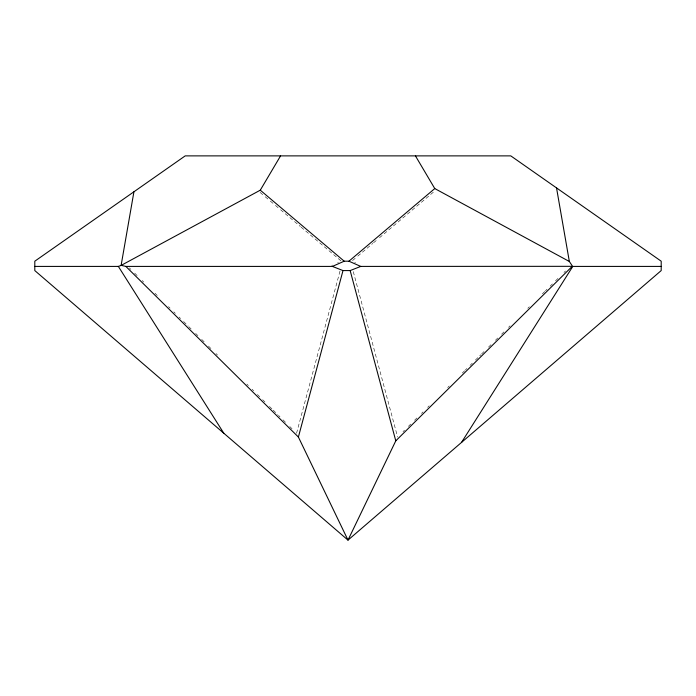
<?xml version="1.0" encoding="UTF-8"?>
<svg xmlns="http://www.w3.org/2000/svg" width="696" height="696" viewBox="0 0 696 696"><rect width="100%" height="100%" fill="white"/><g stroke="black" fill="none" stroke-linecap="round" stroke-linejoin="round"><path stroke-width="0.52" stroke-dasharray="3.48 2.61" d="M296.557 433.243L340.144 270.579M403.001 431.711L404.541 430.189M408.395 426.378L410.71 424.09M414.555 420.288L416.869 418M421.489 413.433L423.029 411.901M427.649 407.334L429.188 405.811M447.676 387.533L449.216 386.002M462.309 373.056L464.623 370.768M465.389 370.011L466.929 368.488M470.017 365.435L472.323 363.155M475.403 360.102L480.797 354.777M481.571 354.012L485.417 350.201M488.496 347.156L491.585 344.111M495.43 340.3L497.744 338.012M501.59 334.202L503.904 331.922M508.524 327.346L510.064 325.824M527.785 308.302L529.325 306.779M542.419 293.834L544.724 291.546M545.499 290.789L547.039 289.258M550.118 286.213L552.433 283.933M555.512 280.88L559.358 277.078M563.986 272.501L565.526 270.979M352.533 260.565L357.031 256.763M357.779 256.128L372.769 243.443M373.517 242.808L378.015 239.006M379.511 237.736L434.974 190.817M331.775 265.428L332.514 265.106M337.682 262.827L338.413 262.496M354.734 262.496L355.473 262.827M260.06 192.409L264.454 196.124M265.193 196.742L269.587 200.465M270.318 201.083L274.711 204.798M275.442 205.424L279.835 209.139M280.575 209.757L300.35 226.496M301.081 227.114L341.371 261.2M129.378 267.899L130.883 269.387M134.65 273.11L137.66 276.095M142.175 280.558L143.68 282.045M154.982 293.225L157.235 295.452M168.536 306.632L170.041 308.119M173.809 311.843L175.314 313.33M179.081 317.054L180.586 318.542M183.596 321.526L188.111 325.989M188.868 326.737L191.13 328.973M195.646 333.436L197.908 335.672M201.675 339.396L205.433 343.119M208.452 346.103L211.462 349.079M215.977 353.551L217.483 355.038M246.854 384.088L248.359 385.575M252.126 389.299L253.631 390.787M257.398 394.51L259.66 396.746M262.67 399.73L264.932 401.957M269.448 406.429L272.458 409.413M273.215 410.153L277.73 414.625M278.487 415.364L279.992 416.861M283.002 419.836L286.012 422.82M289.78 426.544L292.042 428.771M353.281 271.623L397.607 437.045"/><path stroke-width="1.04" d="M34.8 266.411L118.346 266.411L121.113 265.411L133.928 191.783M572.155 266.411L395.78 440.846L348 540.122L34.8 270.579L34.8 261.2L185.206 155.878L510.794 155.878L661.2 261.2L661.2 270.579L348 540.122L298.393 437.045L342.998 270.579L350.158 270.579L360.745 266.411L572.547 266.324L569.345 261.487L556.53 187.911M121.113 265.411L260.278 190.182L280.566 155.878M461.526 442.421L572.791 266.411L661.2 266.411M121.443 265.411L125.854 266.411L332.41 266.411L344.215 261.2L348.94 261.2L434.774 188.572L569.345 261.487M332.41 266.411L342.998 270.579M348.94 261.2L360.745 266.411M260.278 190.182L344.215 261.2M125.854 266.411L298.393 437.045M118.346 266.411L223.808 433.243M415.434 155.878L434.774 188.572M350.158 270.579L395.78 440.846"/></g></svg>
